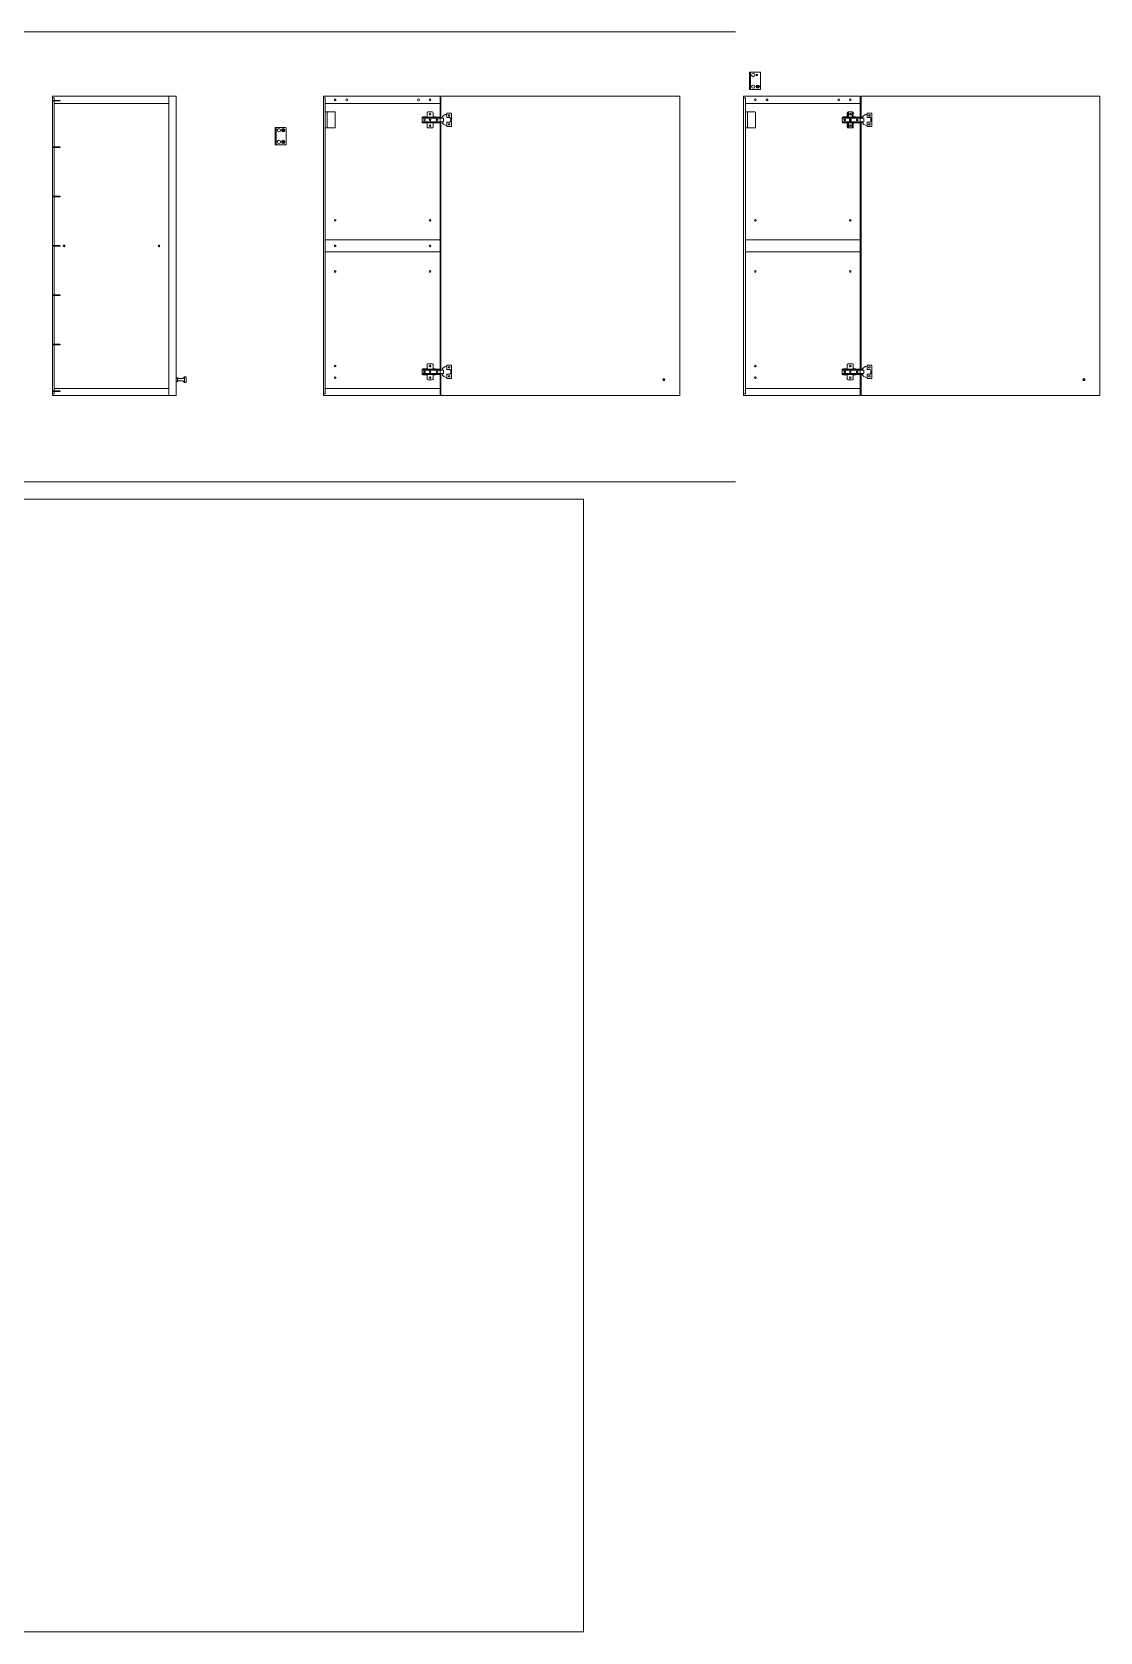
# Model space of a CAD drawing. Header units: centimetres. Extents: x -2268 to 3476, y -1681 to 1470.
# Drawn here: x 3209 to 3476.3, y -738.1 to -337.3 of the extents above; entities that cross this region are included whole.
import ezdxf

# ---------------------------------------------------------------- set-up
doc = ezdxf.new("R2010")
doc.units = ezdxf.units.CM
for name, color, linetype, lineweight in [('A-FURN_Num_Penna__252_Num_Penna__252_Num_Penna__3_Num_Penna__252_Num_Penna__252_Num_Penna__252_Num_Penna__252_Num_Penna__252_Num_Penna__252_Num_Penna__252_Num_Penna__252_Num_Penna__252_Num_Penna__252_Num_Penna__252_Num_Penna__240', 240, 'Continuous', 18), ('A-FURN_Num_Penna__252_Num_Penna__252_Num_Penna__3_Num_Penna__252_Num_Penna__252_Num_Penna__252_Num_Penna__252_Num_Penna__252_Num_Penna__252_Num_Penna__252_Num_Penna__252_Num_Penna__252_Num_Penna__252_Num_Penna__252_Num_Penna__5', 5, 'Continuous', 18), ('A-FURN_Num_Penna__252_Num_Penna__252_Num_Penna__3_Num_Penna__252_Num_Penna__252_Num_Penna__252_Num_Penna__252_Num_Penna__252_Num_Penna__252_Num_Penna__252_Num_Penna__252_Num_Penna__252_Num_Penna__252_Num_Penna__252_Num_Penna__6', 6, 'Continuous', 18), ('A-SECT-PATT_Num_Penna__6_Num_Penna__6_Num_Penna__6_Num_Penna__6_Num_Penna__6_Num_Penna__6_Num_Penna__6_Num_Penna__6_Num_Penna__6_Num_Penna__6_Num_Penna__6_Num_Penna__6_Num_Penna__6_Num_Penna__6', 6, 'Continuous', 18), ('INFO_Num_Penna__2_Num_Penna__2_Num_Penna__2_Num_Penna__2_Num_Penna__5', 5, 'Continuous', 18), ('PDF _Geometria_Num_Penna__5', 5, 'Continuous', 18), ('PDF10_Geometry_Num_Penna__7_Num_Penna__7_Num_Penna__7_Num_Penna__7_Num_Penna__7_Num_Penna__7_Num_Penna__7_Num_Penna__6', 6, 'Continuous', 18), ('PDF16_Geometry_Num_Penna__5_Num_Penna__5_Num_Penna__5_Num_Penna__5_Num_Penna__5_Num_Penna__5_Num_Penna__5_Num_Penna__5_Num_Penna__5_Num_Penna__5_Num_Penna__5_Num_Penna__5_Num_Penna__5_Num_Penna__5', 5, 'Continuous', 18), ('PDF16_Geometry_Num_Penna__6_Num_Penna__6_Num_Penna__6_Num_Penna__6_Num_Penna__6_Num_Penna__6_Num_Penna__6_Num_Penna__6_Num_Penna__6_Num_Penna__6_Num_Penna__6_Num_Penna__6_Num_Penna__6_Num_Penna__6', 6, 'Continuous', 18), ('PDF22_Geometry_Num_Penna__1_Num_Penna__255_Num_Penna__255_Num_Penna__255_Num_Penna__50', 2, 'Continuous', 18), ('PDF22_Geometry_Num_Penna__1_Num_Penna__255_Num_Penna__3_Num_Penna__3_Num_Penna__6', 6, 'Continuous', 18), ('PDF22_Geometry_Num_Penna__1_Num_Penna__255_Num_Penna__5_Num_Penna__5_Num_Penna__5', 5, 'Continuous', 18), ('PDF22_Geometry_Num_Penna__1_Num_Penna__255_Num_Penna__5_Num_Penna__5_Num_Penna__6', 6, 'Continuous', 18), ('VITE_Num_Penna__5', 5, 'Continuous', 18)]:
    doc.layers.add(name, color=color, linetype=linetype, lineweight=lineweight)

msp = doc.modelspace()

# ---------------------------------------------------------------- linework, layer by layer
at = {"layer": 'A-FURN_Num_Penna__252_Num_Penna__252_Num_Penna__3_Num_Penna__252_Num_Penna__252_Num_Penna__252_Num_Penna__252_Num_Penna__252_Num_Penna__252_Num_Penna__252_Num_Penna__252_Num_Penna__252_Num_Penna__252_Num_Penna__252_Num_Penna__240', "color": 240, "linetype": 'Continuous', "lineweight": 18}
for p, q in [((3187.0961, -337.2949), (3385.0971, -337.2949)), ((3187.0961, -449.9463), (3385.0971, -449.9463))]:
    msp.add_line(p, q, dxfattribs=at)
at = {"layer": 'A-FURN_Num_Penna__252_Num_Penna__252_Num_Penna__3_Num_Penna__252_Num_Penna__252_Num_Penna__252_Num_Penna__252_Num_Penna__252_Num_Penna__252_Num_Penna__252_Num_Penna__252_Num_Penna__252_Num_Penna__252_Num_Penna__252_Num_Penna__5', "color": 5, "linetype": 'Continuous', "lineweight": 18}
for p, q in [((3214.0711, -354.3442), (3214.0711, -354.6442)), ((3214.1311, -354.4004), (3214.1311, -354.5665)), ((3311.1115, -358.8694), (3311.1115, -359.769)), ((3413.6125, -359.1192), (3414.0125, -359.1192)), ((3413.6125, -359.1192), (3413.6125, -359.5192)), ((3413.6125, -359.5192), (3414.0125, -359.5192)), ((3414.0125, -359.1192), (3414.0125, -359.5192)), ((3416.3125, -358.8694), (3416.3125, -359.769)), ((3214.0711, -366.0192), (3214.0711, -366.3192)), ((3214.1311, -366.0968), (3214.1311, -366.2415)), ((3214.0711, -378.3692), (3214.0711, -378.6692)), ((3214.1311, -378.4468), (3214.1311, -378.5915)), ((3214.0711, -390.7192), (3214.0711, -391.0192)), ((3214.1311, -390.7968), (3214.1311, -390.9415)), ((3214.0711, -403.0692), (3214.0711, -403.3692)), ((3214.1311, -403.1468), (3214.1311, -403.2915)), ((3214.0711, -415.4192), (3214.0711, -415.7192)), ((3214.1311, -415.4968), (3214.1311, -415.6415)), ((3311.1115, -422.869), (3311.1115, -421.9693)), ((3416.3125, -422.869), (3416.3125, -421.9693)), ((3214.0711, -427.3942), (3214.0711, -427.0942)), ((3214.1311, -427.1718), (3214.1311, -427.3165))]:
    msp.add_line(p, q, dxfattribs=at)
for centre, radius in [((3287.7615, -354.2692), 0.25), ((3305.7115, -354.2692), 0.25), ((3392.9625, -354.2692), 0.25), ((3410.9125, -354.2692), 0.25), ((3217.0211, -390.8692), 0.15), ((3240.7711, -390.8692), 0.15)]:
    msp.add_circle(centre, radius, dxfattribs=at)
at = {"layer": 'A-FURN_Num_Penna__252_Num_Penna__252_Num_Penna__3_Num_Penna__252_Num_Penna__252_Num_Penna__252_Num_Penna__252_Num_Penna__252_Num_Penna__252_Num_Penna__252_Num_Penna__252_Num_Penna__252_Num_Penna__252_Num_Penna__252_Num_Penna__6', "color": 6, "linetype": 'Continuous', "lineweight": 18}
for p, q in [((3214.0711, -354.3442), (3214.1311, -354.3442)), ((3214.0711, -354.6442), (3214.1311, -354.6442)), ((3214.1311, -354.3442), (3214.1311, -354.4218)), ((3214.1311, -354.4218), (3215.9648, -354.4218)), ((3214.1311, -354.5665), (3215.9648, -354.5665)), ((3214.1311, -354.5665), (3214.1311, -354.6442)), ((3214.0711, -366.0192), (3214.1311, -366.0192)), ((3214.0711, -366.3192), (3214.1311, -366.3192)), ((3214.1311, -366.0192), (3214.1311, -366.0968)), ((3214.1311, -366.0968), (3215.9648, -366.0968)), ((3214.1311, -366.2415), (3215.9648, -366.2415)), ((3214.1311, -366.2415), (3214.1311, -366.3192)), ((3214.0711, -378.3692), (3214.1311, -378.3692)), ((3214.0711, -378.6692), (3214.1311, -378.6692)), ((3214.1311, -378.3692), (3214.1311, -378.4468)), ((3214.1311, -378.4468), (3215.9648, -378.4468)), ((3214.1311, -378.5915), (3215.9648, -378.5915)), ((3214.1311, -378.5915), (3214.1311, -378.6692)), ((3214.0711, -390.7192), (3214.1311, -390.7192)), ((3214.0711, -391.0192), (3214.1311, -391.0192)), ((3214.1311, -390.7192), (3214.1311, -390.7968)), ((3214.1311, -390.7968), (3215.9648, -390.7968)), ((3214.1311, -390.9415), (3215.9648, -390.9415)), ((3214.1311, -390.9415), (3214.1311, -391.0192)), ((3214.0711, -403.0692), (3214.1311, -403.0692)), ((3214.0711, -403.3692), (3214.1311, -403.3692)), ((3214.1311, -403.0692), (3214.1311, -403.1468)), ((3214.1311, -403.1468), (3215.9648, -403.1468)), ((3214.1311, -403.2915), (3215.9648, -403.2915)), ((3214.1311, -403.2915), (3214.1311, -403.3692)), ((3214.0711, -415.4192), (3214.1311, -415.4192)), ((3214.0711, -415.7192), (3214.1311, -415.7192)), ((3214.1311, -415.4192), (3214.1311, -415.4968)), ((3214.1311, -415.4968), (3215.9648, -415.4968)), ((3214.1311, -415.6415), (3215.9648, -415.6415)), ((3214.1311, -415.6415), (3214.1311, -415.7192)), ((3214.0711, -427.0942), (3214.1311, -427.0942)), ((3214.0711, -427.3942), (3214.1311, -427.3942)), ((3214.1311, -427.0942), (3214.1311, -427.1718)), ((3214.1311, -427.1718), (3215.9648, -427.1718)), ((3214.1311, -427.3165), (3215.9648, -427.3165)), ((3214.1311, -427.3165), (3214.1311, -427.3942))]:
    msp.add_line(p, q, dxfattribs=at)
at = {"layer": 'A-SECT-PATT_Num_Penna__6_Num_Penna__6_Num_Penna__6_Num_Penna__6_Num_Penna__6_Num_Penna__6_Num_Penna__6_Num_Penna__6_Num_Penna__6_Num_Penna__6_Num_Penna__6_Num_Penna__6_Num_Penna__6_Num_Penna__6', "color": 6, "linetype": 'Continuous', "lineweight": 18}
for p, q in [((3214.0711, -353.8192), (3214.0711, -354.3442)), ((3214.5211, -353.8192), (3214.5211, -354.4218)), ((3214.5211, -354.5665), (3214.5211, -366.0968)), ((3282.3615, -353.8192), (3282.3615, -427.9192)), ((3387.5625, -353.8192), (3387.5625, -427.9192)), ((3214.5211, -366.2415), (3214.5211, -378.4468)), ((3214.5211, -378.5915), (3214.5211, -390.7968)), ((3214.5211, -390.9415), (3214.5211, -403.1468)), ((3214.5211, -403.2915), (3214.5211, -415.4968)), ((3214.5211, -415.6415), (3214.5211, -427.1718)), ((3214.5211, -427.3165), (3214.5211, -427.9192))]:
    msp.add_line(p, q, dxfattribs=at)
at = {"layer": 'INFO_Num_Penna__2_Num_Penna__2_Num_Penna__2_Num_Penna__2_Num_Penna__5', "color": 5, "linetype": 'Continuous', "lineweight": 18}
for p, q in [((3388.6184, -351.7004), (3388.6184, -347.3673)), ((3388.6184, -347.3673), (3388.6686, -347.3673)), ((3388.9576, -347.3673), (3388.6686, -347.3673)), ((3388.6686, -347.3673), (3388.6686, -351.7004)), ((3388.8172, -347.5193), (3388.8172, -351.5484)), ((3388.9576, -347.3673), (3391.2108, -347.3673)), ((3390.3995, -348.0709), (3390.3019, -348.0709)), ((3390.3019, -348.0709), (3390.3019, -348.1009)), ((3390.3995, -348.1009), (3390.3019, -348.1009)), ((3390.3995, -348.0709), (3390.3995, -347.9733)), ((3390.3995, -347.9733), (3390.4296, -347.9733)), ((3390.3995, -348.1009), (3390.3995, -348.1985)), ((3390.4296, -348.1985), (3390.3995, -348.1985)), ((3390.4296, -348.0709), (3390.4296, -347.9733)), ((3390.4296, -348.0709), (3390.5271, -348.0709)), ((3390.4296, -348.1009), (3390.5271, -348.1009)), ((3390.4296, -348.1009), (3390.4296, -348.1985)), ((3390.5271, -348.1009), (3390.5271, -348.0709)), ((3391.3512, -351.5484), (3391.3512, -347.5193)), ((3388.6686, -351.7004), (3388.6184, -351.7004)), ((3388.6686, -351.7004), (3388.9576, -351.7004)), ((3388.9576, -351.7004), (3391.2108, -351.7004)), ((3390.599, -350.9546), (3390.3962, -350.9546)), ((3390.3962, -350.9546), (3390.3962, -351.0171)), ((3390.599, -351.0171), (3390.3962, -351.0171)), ((3390.599, -350.9546), (3390.599, -350.7519)), ((3390.599, -350.7519), (3390.6615, -350.7519)), ((3390.599, -351.0171), (3390.599, -351.2199)), ((3390.6615, -351.2199), (3390.599, -351.2199)), ((3390.6615, -350.9546), (3390.6615, -350.7519)), ((3390.6615, -350.9546), (3390.8643, -350.9546)), ((3390.6615, -351.0171), (3390.8643, -351.0171)), ((3390.6615, -351.0171), (3390.6615, -351.2199)), ((3390.8643, -351.0171), (3390.8643, -350.9546)), ((3282.3615, -357.3188), (3284.7546, -357.3188)), ((3282.8411, -357.4591), (3282.8411, -361.1785)), ((3284.8842, -361.1785), (3284.8842, -357.4591)), ((3387.5625, -357.3188), (3389.9556, -357.3188)), ((3388.0421, -357.4591), (3388.0421, -361.1785)), ((3390.0852, -361.1785), (3390.0852, -357.4591)), ((3412.4215, -359.3042), (3412.324, -359.3042)), ((3412.324, -359.3042), (3412.324, -359.3342)), ((3412.4215, -359.3342), (3412.324, -359.3342)), ((3412.4215, -359.3042), (3412.4215, -359.2066)), ((3412.4215, -359.2066), (3412.4516, -359.2066)), ((3412.4215, -359.3342), (3412.4215, -359.4318)), ((3412.4516, -359.4318), (3412.4215, -359.4318)), ((3412.4516, -359.3042), (3412.4516, -359.2066)), ((3412.4516, -359.3042), (3412.5491, -359.3042)), ((3412.4516, -359.3342), (3412.5491, -359.3342)), ((3412.4516, -359.3342), (3412.4516, -359.4318)), ((3412.5491, -359.3342), (3412.5491, -359.3042)), ((3413.7974, -357.8541), (3413.6999, -357.8541)), ((3413.6999, -357.8541), (3413.6999, -357.8842)), ((3413.7974, -357.8842), (3413.6999, -357.8842)), ((3413.7974, -359.3042), (3413.6999, -359.3042)), ((3413.6999, -359.3042), (3413.6999, -359.3342)), ((3413.7974, -359.3342), (3413.6999, -359.3342)), ((3413.7974, -357.8541), (3413.7974, -357.7566)), ((3413.7974, -357.7566), (3413.8275, -357.7566)), ((3413.7974, -357.8842), (3413.7974, -357.9818)), ((3413.8275, -357.9818), (3413.7974, -357.9818)), ((3413.7974, -359.3042), (3413.7974, -359.2066)), ((3413.7974, -359.2066), (3413.8275, -359.2066)), ((3413.7974, -359.3342), (3413.7974, -359.4318)), ((3413.8275, -359.4318), (3413.7974, -359.4318)), ((3413.7974, -360.7541), (3413.7974, -360.6566)), ((3413.7974, -360.6566), (3413.8275, -360.6566)), ((3413.8275, -357.8541), (3413.8275, -357.7566)), ((3413.8275, -357.8541), (3413.925, -357.8541)), ((3413.8275, -357.8842), (3413.925, -357.8842)), ((3413.8275, -357.8842), (3413.8275, -357.9818)), ((3413.8275, -359.3042), (3413.8275, -359.2066)), ((3413.8275, -359.3042), (3413.925, -359.3042)), ((3413.8275, -359.3342), (3413.925, -359.3342)), ((3413.8275, -359.3342), (3413.8275, -359.4318)), ((3413.8275, -360.7541), (3413.8275, -360.6566)), ((3413.925, -357.8842), (3413.925, -357.8541)), ((3413.925, -359.3342), (3413.925, -359.3042)), ((3415.5226, -359.3042), (3415.425, -359.3042)), ((3415.425, -359.3042), (3415.425, -359.3342)), ((3415.5226, -359.3342), (3415.425, -359.3342)), ((3415.5226, -359.3042), (3415.5226, -359.2066)), ((3415.5226, -359.2066), (3415.5527, -359.2066)), ((3415.5226, -359.3342), (3415.5226, -359.4318)), ((3415.5527, -359.4318), (3415.5226, -359.4318)), ((3415.5527, -359.3042), (3415.5527, -359.2066)), ((3415.5527, -359.3042), (3415.6502, -359.3042)), ((3415.5527, -359.3342), (3415.6502, -359.3342)), ((3415.5527, -359.3342), (3415.5527, -359.4318)), ((3415.6502, -359.3342), (3415.6502, -359.3042)), ((3418.5959, -358.1862), (3418.4983, -358.1862)), ((3418.4983, -358.1862), (3418.4983, -358.2163)), ((3418.5959, -358.2163), (3418.4983, -358.2163)), ((3418.5959, -360.4221), (3418.4983, -360.4221)), ((3418.4983, -360.4221), (3418.4983, -360.4521)), ((3418.5959, -360.4521), (3418.4983, -360.4521)), ((3418.5959, -358.1862), (3418.5959, -358.0887)), ((3418.5959, -358.0887), (3418.6259, -358.0887)), ((3418.5959, -358.2163), (3418.5959, -358.3139)), ((3418.6259, -358.3139), (3418.5959, -358.3139)), ((3418.5959, -360.4221), (3418.5959, -360.3245)), ((3418.5959, -360.3245), (3418.6259, -360.3245)), ((3418.5959, -360.4521), (3418.5959, -360.5497)), ((3418.6259, -360.5497), (3418.5959, -360.5497)), ((3418.6259, -358.1862), (3418.6259, -358.0887)), ((3418.6259, -358.1862), (3418.7235, -358.1862)), ((3418.6259, -358.2163), (3418.7235, -358.2163)), ((3418.6259, -358.2163), (3418.6259, -358.3139)), ((3418.6259, -360.4221), (3418.6259, -360.3245)), ((3418.6259, -360.4221), (3418.7235, -360.4221)), ((3418.6259, -360.4521), (3418.7235, -360.4521)), ((3418.6259, -360.4521), (3418.6259, -360.5497)), ((3418.7235, -358.2163), (3418.7235, -358.1862)), ((3418.7235, -360.4521), (3418.7235, -360.4221)), ((3269.867, -365.522), (3269.867, -361.1889)), ((3269.867, -361.1889), (3269.9172, -361.1889)), ((3270.2062, -361.1889), (3269.9172, -361.1889)), ((3269.9172, -361.1889), (3269.9172, -365.522)), ((3270.0658, -361.3409), (3270.0658, -365.37)), ((3270.2062, -361.1889), (3272.4594, -361.1889)), ((3271.8476, -361.8762), (3271.6448, -361.8762)), ((3271.6448, -361.8762), (3271.6448, -361.9387)), ((3271.8476, -361.9387), (3271.6448, -361.9387)), ((3271.8476, -361.8762), (3271.8476, -361.6734)), ((3271.8476, -361.6734), (3271.9101, -361.6734)), ((3271.8476, -361.9387), (3271.8476, -362.1415)), ((3271.9101, -362.1415), (3271.8476, -362.1415)), ((3271.8476, -364.7762), (3271.8476, -364.5734)), ((3271.8476, -364.5734), (3271.9101, -364.5734)), ((3271.9101, -361.8762), (3271.9101, -361.6734)), ((3271.9101, -361.8762), (3272.1129, -361.8762)), ((3271.9101, -361.9387), (3272.1129, -361.9387)), ((3271.9101, -361.9387), (3271.9101, -362.1415)), ((3271.9101, -364.7762), (3271.9101, -364.5734)), ((3272.1129, -361.9387), (3272.1129, -361.8762)), ((3272.5998, -365.37), (3272.5998, -361.3409)), ((3282.3615, -361.3188), (3284.7546, -361.3188)), ((3387.5625, -361.3188), (3389.9556, -361.3188)), ((3413.7974, -360.7541), (3413.6999, -360.7541)), ((3413.6999, -360.7541), (3413.6999, -360.7842)), ((3413.7974, -360.7842), (3413.6999, -360.7842)), ((3413.7974, -360.7842), (3413.7974, -360.8818)), ((3413.8275, -360.8818), (3413.7974, -360.8818)), ((3413.8275, -360.7541), (3413.925, -360.7541)), ((3413.8275, -360.7842), (3413.925, -360.7842)), ((3413.8275, -360.7842), (3413.8275, -360.8818)), ((3413.925, -360.7842), (3413.925, -360.7541)), ((3269.9172, -365.522), (3269.867, -365.522)), ((3269.9172, -365.522), (3270.2062, -365.522)), ((3270.2062, -365.522), (3272.4594, -365.522)), ((3271.8476, -364.7762), (3271.6448, -364.7762)), ((3271.6448, -364.7762), (3271.6448, -364.8387)), ((3271.8476, -364.8387), (3271.6448, -364.8387)), ((3271.8476, -364.8387), (3271.8476, -365.0415)), ((3271.9101, -365.0415), (3271.8476, -365.0415)), ((3271.9101, -364.7762), (3272.1129, -364.7762)), ((3271.9101, -364.8387), (3272.1129, -364.8387)), ((3271.9101, -364.8387), (3271.9101, -365.0415)), ((3272.1129, -364.8387), (3272.1129, -364.7762))]:
    msp.add_line(p, q, dxfattribs=at)
for centre, radius in [((3389.5345, -348.0859), 0.4158), ((3390.4145, -348.0859), 0.2), ((3390.4145, -348.0859), 0.1816), ((3389.5345, -350.9859), 0.4158), ((3390.6303, -350.9859), 0.4158), ((3390.6303, -350.9859), 0.3815), ((3390.6303, -350.9859), 0.3776), ((3412.4366, -359.3192), 0.1816), ((3413.8125, -357.8692), 0.1816), ((3413.8125, -359.3192), 0.1816), ((3413.8125, -360.7692), 0.1816), ((3415.5376, -359.3192), 0.1816), ((3418.6109, -358.2013), 0.1816), ((3418.6109, -360.4371), 0.1816), ((3270.7831, -361.9075), 0.4158), ((3270.7831, -364.8075), 0.4158), ((3271.8789, -361.9075), 0.4158), ((3271.8789, -364.8075), 0.4158), ((3271.8789, -361.9075), 0.3815), ((3271.8789, -364.8075), 0.3815), ((3271.8789, -361.9075), 0.3776), ((3271.8789, -364.8075), 0.3776)]:
    msp.add_circle(centre, radius, dxfattribs=at)
for centre, radius, start, end in [((3388.9709, -347.5205), 0.1537, 94.974101, 179.561687), ((3391.1975, -347.5205), 0.1537, 0.438313, 85.025899), ((3388.9709, -351.5472), 0.1537, 180.438313, 265.025899), ((3391.1975, -351.5472), 0.1537, 274.974101, 359.561687), ((3282.6992, -357.4602), 0.1419, 0.438313, 85.025899), ((3284.7423, -357.4602), 0.1419, 0.438313, 85.025899), ((3387.9002, -357.4602), 0.1419, 0.438313, 85.025899), ((3389.9433, -357.4602), 0.1419, 0.438313, 85.025899), ((3270.2195, -361.3421), 0.1537, 94.974101, 179.561687), ((3272.4461, -361.3421), 0.1537, 0.438313, 85.025899), ((3282.6992, -361.1775), 0.1419, 274.974101, 359.561687), ((3284.7423, -361.1775), 0.1419, 274.974101, 359.561687), ((3387.9002, -361.1775), 0.1419, 274.974101, 359.561687), ((3389.9433, -361.1775), 0.1419, 274.974101, 359.561687), ((3270.2195, -365.3688), 0.1537, 180.438313, 265.025899), ((3272.4461, -365.3688), 0.1537, 274.974101, 359.561687)]:
    msp.add_arc(centre, radius, start, end, dxfattribs=at)
at = {"layer": 'PDF _Geometria_Num_Penna__5', "color": 5, "linetype": 'Continuous', "lineweight": 18, "flags": 128}
for points in [[(3309.9609, -358.6207), (3309.9609, -358.5677), (3309.5629, -358.5677, -0.41421356), (3309.3629, -358.3677), (3309.3629, -357.5188, 0.41421356), (3309.1629, -357.3188), (3308.06, -357.3188, 0.41421356), (3307.86, -357.5188), (3307.86, -358.3677, -0.41421356), (3307.66, -358.5677), (3306.8111, -358.5677, 0.41421356), (3306.6111, -358.7677), (3306.6111, -359.8706, 0.41421356), (3306.8111, -360.0706), (3307.66, -360.0706, -0.41421356), (3307.86, -360.2706), (3307.86, -361.1195, 0.41421356), (3308.06, -361.3195), (3309.1629, -361.3195, 0.41421356), (3309.3629, -361.1195), (3309.3629, -360.2706, -0.41421356), (3309.5629, -360.0706), (3309.9609, -360.0706), (3309.9609, -360.0177)], [(3415.1619, -358.6207), (3415.1619, -358.5677), (3414.7639, -358.5677, -0.41421356), (3414.5639, -358.3677), (3414.5639, -357.5188, 0.41421356), (3414.3639, -357.3188), (3413.261, -357.3188, 0.41421356), (3413.061, -357.5188), (3413.061, -358.3677, -0.41421356), (3412.861, -358.5677), (3412.0121, -358.5677, 0.41421356), (3411.8121, -358.7677), (3411.8121, -359.8706, 0.41421356), (3412.0121, -360.0706), (3412.861, -360.0706, -0.41421356), (3413.061, -360.2706), (3413.061, -361.1195, 0.41421356), (3413.261, -361.3195), (3414.3639, -361.3195, 0.41421356), (3414.5639, -361.1195), (3414.5639, -360.2706, -0.41421356), (3414.7639, -360.0706), (3415.1619, -360.0706), (3415.1619, -360.0177)], [(3419.1732, -357.6469), (3419.1732, -360.9914), (3418.0566, -360.9914), (3418.0566, -359.896), (3418.8027, -359.896, 0.19715392), (3418.9933, -359.6155)], [(3418.9933, -359.0228, 0.19487427), (3418.8027, -358.7423), (3418.0566, -358.7423), (3418.0566, -357.6469), (3419.1732, -357.6469)], [(3309.9609, -423.1177), (3309.9609, -423.1706), (3309.5629, -423.1706, 0.41421356), (3309.3629, -423.3706), (3309.3629, -424.2195, -0.41421356), (3309.1629, -424.4195), (3308.06, -424.4195, -0.41421356), (3307.86, -424.2195), (3307.86, -423.3706, 0.41421356), (3307.66, -423.1706), (3306.8111, -423.1706, -0.41421356), (3306.6111, -422.9706), (3306.6111, -421.8677, -0.41421356), (3306.8111, -421.6677), (3307.66, -421.6677, 0.41421356), (3307.86, -421.4677), (3307.86, -420.6188, -0.41421356), (3308.06, -420.4188), (3309.1629, -420.4188, -0.41421356), (3309.3629, -420.6188), (3309.3629, -421.4677, 0.41421356), (3309.5629, -421.6677), (3309.9609, -421.6677), (3309.9609, -421.7206)], [(3415.1619, -423.1177), (3415.1619, -423.1706), (3414.7639, -423.1706, 0.41421356), (3414.5639, -423.3706), (3414.5639, -424.2195, -0.41421356), (3414.3639, -424.4195), (3413.261, -424.4195, -0.41421356), (3413.061, -424.2195), (3413.061, -423.3706, 0.41421356), (3412.861, -423.1706), (3412.0121, -423.1706, -0.41421356), (3411.8121, -422.9706), (3411.8121, -421.8677, -0.41421356), (3412.0121, -421.6677), (3412.861, -421.6677, 0.41421356), (3413.061, -421.4677), (3413.061, -420.6188, -0.41421356), (3413.261, -420.4188), (3414.3639, -420.4188, -0.41421356), (3414.5639, -420.6188), (3414.5639, -421.4677, 0.41421356), (3414.7639, -421.6677), (3415.1619, -421.6677), (3415.1619, -421.7206)]]:
    msp.add_lwpolyline(points, format="xyb", dxfattribs=at)
for points in [[(3306.6111, -359.769), (3310.9611, -359.769), (3311.9613, -359.769), (3311.9613, -358.8694), (3310.9611, -358.8694), (3306.6111, -358.8694)], [(3310.9611, -358.6207), (3306.6756, -358.6207)], [(3306.6756, -360.0177), (3310.9611, -360.0177), (3310.9611, -359.769)], [(3310.9611, -358.8694), (3310.9611, -358.6206)], [(3313.9722, -357.6469), (3313.9722, -360.9914), (3312.8556, -360.9914), (3312.8556, -359.896), (3313.6017, -359.896), (3313.7923, -359.6155), (3313.7923, -359.3192), (3313.7923, -359.0228)], [(3313.7923, -359.0228), (3313.6017, -358.7423), (3312.8556, -358.7423), (3312.8556, -357.6469), (3313.9722, -357.6469)], [(3416.1621, -358.8194), (3411.8121, -358.8194)], [(3411.8121, -359.769), (3416.1621, -359.769), (3417.1622, -359.769), (3417.1622, -358.8694), (3416.1621, -358.8694), (3411.8121, -358.8694)], [(3411.8121, -359.819), (3416.1621, -359.819)], [(3416.1621, -358.6207), (3411.8766, -358.6207)], [(3411.8766, -360.0177), (3413.114, -360.0177)], [(3413.114, -357.3833), (3413.114, -358.6207)], [(3413.114, -360.0177), (3416.1621, -360.0177), (3416.1621, -359.769)], [(3413.114, -360.0177), (3413.114, -361.2551)], [(3413.3627, -357.3188), (3413.3627, -358.6207)], [(3413.3627, -360.0177), (3413.3627, -361.3195)], [(3414.2623, -358.6207), (3414.2623, -357.3188)], [(3414.2623, -361.3195), (3414.2623, -360.0177)], [(3414.511, -358.6207), (3414.511, -357.3833)], [(3414.511, -361.255), (3414.511, -360.0177)], [(3416.1621, -358.8694), (3416.1621, -358.6206)], [(3418.9933, -359.6155), (3418.9933, -359.3192), (3418.9933, -359.0228)], [(3313.9722, -424.0914), (3313.9722, -420.7469), (3312.8556, -420.7469), (3312.8556, -421.8423), (3313.6017, -421.8423), (3313.7923, -422.1228), (3313.7923, -422.4191), (3313.7923, -422.7155)], [(3419.1732, -424.0914), (3419.1732, -420.7469), (3418.0566, -420.7469), (3418.0566, -421.8423), (3418.8027, -421.8423), (3418.9933, -422.1228), (3418.9933, -422.4191), (3418.9933, -422.7155)], [(3306.6111, -421.9693), (3310.9611, -421.9693), (3311.9613, -421.9693), (3311.9613, -422.869), (3310.9611, -422.869), (3306.6111, -422.869)], [(3306.6756, -421.7206), (3310.9611, -421.7206), (3310.9611, -421.9693)], [(3310.9611, -423.1177), (3306.6756, -423.1177)], [(3310.9611, -422.869), (3310.9611, -423.1177)], [(3313.7923, -422.7155), (3313.6017, -422.996), (3312.8556, -422.996), (3312.8556, -424.0914), (3313.9722, -424.0914)], [(3411.8121, -421.9693), (3416.1621, -421.9693), (3417.1622, -421.9693), (3417.1622, -422.869), (3416.1621, -422.869), (3411.8121, -422.869)], [(3411.8766, -421.7206), (3416.1621, -421.7206), (3416.1621, -421.9693)], [(3416.1621, -423.1177), (3411.8766, -423.1177)], [(3416.1621, -422.869), (3416.1621, -423.1177)], [(3418.9933, -422.7155), (3418.8027, -422.996), (3418.0566, -422.996), (3418.0566, -424.0914), (3419.1732, -424.0914)]]:
    msp.add_lwpolyline(points, dxfattribs=at)
at = {"layer": 'PDF _Geometria_Num_Penna__5', "color": 5, "linetype": 'Continuous', "lineweight": 18}
for centre, radius, start, end in [((3312.8529, -359.3165), 1.3944, 90.001281, 161.159518), ((3312.8529, -359.3168), 1.3942, 198.835553, 270.003648), ((3418.0539, -359.3165), 1.3944, 90.001281, 161.159518), ((3418.0538, -359.3168), 1.3942, 198.835553, 270.003648), ((3312.8529, -422.4218), 1.3944, 198.840482, 269.998719), ((3312.8529, -422.4216), 1.3942, 89.996352, 161.164447), ((3418.0539, -422.4218), 1.3944, 198.840482, 269.998719), ((3418.0538, -422.4216), 1.3942, 89.996352, 161.164447)]:
    msp.add_arc(centre, radius, start, end, dxfattribs=at)
at = {"layer": 'PDF10_Geometry_Num_Penna__7_Num_Penna__7_Num_Penna__7_Num_Penna__7_Num_Penna__7_Num_Penna__7_Num_Penna__7_Num_Penna__6', "color": 6, "linetype": 'Continuous', "lineweight": 18, "flags": 128}
for points in [[(3215.9648, -354.4218), (3216.1311, -354.4942)], [(3216.1311, -354.4942), (3215.9648, -354.5665)], [(3215.9648, -366.0968), (3216.1311, -366.1692)], [(3216.1311, -366.1692), (3215.9648, -366.2415)], [(3215.9648, -378.4468), (3216.1311, -378.5192)], [(3216.1311, -378.5192), (3215.9648, -378.5915)], [(3215.9648, -390.7968), (3216.1311, -390.8692)], [(3216.1311, -390.8692), (3215.9648, -390.9415)], [(3215.9648, -403.1468), (3216.1311, -403.2192)], [(3216.1311, -403.2192), (3215.9648, -403.2915)], [(3215.9648, -415.4968), (3216.1311, -415.5692)], [(3216.1311, -415.5692), (3215.9648, -415.6415)], [(3215.9648, -427.1718), (3216.1311, -427.2442)], [(3216.1311, -427.2442), (3215.9648, -427.3165)]]:
    msp.add_lwpolyline(points, dxfattribs=at)
at = {"layer": 'PDF16_Geometry_Num_Penna__5_Num_Penna__5_Num_Penna__5_Num_Penna__5_Num_Penna__5_Num_Penna__5_Num_Penna__5_Num_Penna__5_Num_Penna__5_Num_Penna__5_Num_Penna__5_Num_Penna__5_Num_Penna__5_Num_Penna__5', "color": 5, "linetype": 'Continuous', "lineweight": 18}
for p, q in [((3245.4366, -423.9214), (3245.0711, -423.9214)), ((3245.0711, -423.9214), (3245.0711, -424.817)), ((3245.4366, -423.9214), (3245.4366, -424.817)), ((3246.744, -424.0698), (3245.5851, -424.0698)), ((3246.744, -424.6685), (3245.5851, -424.6685)), ((3247.18, -423.6692), (3246.744, -424.0698)), ((3247.18, -425.0692), (3246.744, -424.6685)), ((3247.5711, -423.6692), (3247.18, -423.6692)), ((3247.18, -423.6692), (3247.18, -425.0692)), ((3247.5711, -423.6692), (3247.5711, -425.0692)), ((3245.4366, -424.817), (3245.0711, -424.817)), ((3247.5711, -425.0692), (3247.18, -425.0692))]:
    msp.add_line(p, q, dxfattribs=at)
for centre, start, end in [((3245.5851, -423.9214), 180, 270), ((3245.5851, -424.817), 90, 180)]:
    msp.add_arc(centre, 0.1485, start, end, dxfattribs=at)
at = {"layer": 'PDF16_Geometry_Num_Penna__6_Num_Penna__6_Num_Penna__6_Num_Penna__6_Num_Penna__6_Num_Penna__6_Num_Penna__6_Num_Penna__6_Num_Penna__6_Num_Penna__6_Num_Penna__6_Num_Penna__6_Num_Penna__6_Num_Penna__6', "color": 6, "linetype": 'Continuous', "lineweight": 18}
for p, q in [((3214.0711, -353.8192), (3214.0711, -353.3692)), ((3214.0711, -353.3692), (3245.0711, -353.3692)), ((3214.0711, -353.8192), (3214.5211, -353.8192)), ((3214.0711, -366.0192), (3214.0711, -354.6442)), ((3214.5211, -355.1692), (3243.2711, -355.1692)), ((3243.2711, -353.3692), (3243.2711, -428.3692)), ((3245.0711, -353.3692), (3245.0711, -428.3692)), ((3281.9115, -427.9192), (3281.9115, -353.3692)), ((3281.9115, -353.3692), (3311.1115, -353.3692)), ((3281.9115, -353.8192), (3281.9115, -353.3692)), ((3281.9115, -353.8192), (3282.3615, -353.8192)), ((3282.3615, -355.1692), (3311.1115, -355.1692)), ((3311.1115, -353.3692), (3311.1115, -358.8694)), ((3311.3115, -353.3692), (3371.1115, -353.3692)), ((3311.3115, -353.3692), (3311.3115, -358.8694)), ((3371.1115, -353.3692), (3371.1115, -428.3692)), ((3387.1125, -427.9192), (3387.1125, -353.3692)), ((3387.1125, -353.3692), (3416.3125, -353.3692)), ((3387.1125, -353.8192), (3387.1125, -353.3692)), ((3387.1125, -353.8192), (3387.5625, -353.8192)), ((3387.5625, -355.1692), (3416.3125, -355.1692)), ((3416.3125, -353.3692), (3416.3125, -358.8694)), ((3416.5125, -353.3692), (3476.3125, -353.3692)), ((3416.5125, -353.3692), (3416.5125, -358.8694)), ((3416.5125, -353.3692), (3418.1125, -353.3692)), ((3476.3125, -353.3692), (3476.3125, -428.3692)), ((3311.1115, -359.769), (3311.1115, -428.3692)), ((3311.3115, -359.769), (3311.3115, -421.9693)), ((3416.3125, -359.769), (3416.3125, -428.3692)), ((3416.5125, -359.769), (3416.5125, -421.9693)), ((3214.0711, -378.3692), (3214.0711, -366.3192)), ((3214.0711, -390.7192), (3214.0711, -378.6692)), ((3214.0711, -403.0692), (3214.0711, -391.0192)), ((3214.0711, -415.4192), (3214.0711, -403.3692)), ((3214.0711, -427.0942), (3214.0711, -415.7192)), ((3311.3115, -422.869), (3311.3115, -428.3692)), ((3416.5125, -422.869), (3416.5125, -428.3692)), ((3214.0711, -427.9192), (3214.0711, -427.3942)), ((3214.0711, -428.3692), (3214.0711, -427.9192)), ((3214.0711, -427.9192), (3214.5211, -427.9192)), ((3214.0711, -428.3692), (3245.0711, -428.3692)), ((3214.5211, -426.5692), (3243.2711, -426.5692)), ((3214.5211, -427.1718), (3214.5211, -426.5692)), ((3214.5211, -427.9192), (3214.5211, -427.3165)), ((3281.9115, -428.3692), (3281.9115, -427.9192)), ((3281.9115, -427.9192), (3282.3615, -427.9192)), ((3281.9115, -428.3692), (3311.1115, -428.3692)), ((3282.3615, -426.5692), (3311.1115, -426.5692)), ((3282.3615, -427.9192), (3282.3615, -426.5692)), ((3311.3115, -428.3692), (3371.1115, -428.3692)), ((3311.3115, -428.3692), (3312.9115, -428.3692)), ((3387.1125, -428.3692), (3387.1125, -427.9192)), ((3387.1125, -427.9192), (3387.5625, -427.9192)), ((3387.1125, -428.3692), (3416.3125, -428.3692)), ((3387.5625, -426.5692), (3416.3125, -426.5692)), ((3387.5625, -427.9192), (3387.5625, -426.5692)), ((3416.5125, -428.3692), (3476.3125, -428.3692)), ((3416.5125, -428.3692), (3418.1125, -428.3692))]:
    msp.add_line(p, q, dxfattribs=at)
at = {"layer": 'PDF22_Geometry_Num_Penna__1_Num_Penna__255_Num_Penna__255_Num_Penna__255_Num_Penna__50', "color": 2, "linetype": 'Continuous', "lineweight": 18}
for p, q in [((2985.316, -454.3234), (3347.0359, -454.3234)), ((3347.0359, -454.3234), (3347.0359, -738.0516)), ((3347.0359, -738.0516), (2985.316, -738.0516))]:
    msp.add_line(p, q, dxfattribs=at)
at = {"layer": 'PDF22_Geometry_Num_Penna__1_Num_Penna__255_Num_Penna__3_Num_Penna__3_Num_Penna__6', "color": 6, "linetype": 'Continuous', "lineweight": 18}
for p, q in [((3311.1115, -389.3692), (3282.3615, -389.3692)), ((3311.1115, -392.3692), (3282.3615, -392.3692)), ((3416.3125, -389.3692), (3387.5625, -389.3692)), ((3416.3125, -392.3692), (3387.5625, -392.3692))]:
    msp.add_line(p, q, dxfattribs=at)
at = {"layer": 'PDF22_Geometry_Num_Penna__1_Num_Penna__255_Num_Penna__5_Num_Penna__5_Num_Penna__5', "color": 5, "linetype": 'Continuous', "lineweight": 18}
for centre in [(3284.8615, -354.2692), (3308.6115, -354.2692), (3390.0625, -354.2692), (3413.8125, -354.2692), (3307.2356, -359.3192), (3308.6115, -357.8692), (3308.6115, -359.3192), (3308.6115, -360.7692), (3310.3366, -359.3192), (3313.4099, -358.2013), (3313.4099, -360.4371), (3412.4366, -359.3192), (3413.8125, -357.8692), (3413.8125, -360.7692), (3415.5376, -359.3192), (3418.6109, -358.2013), (3418.6109, -360.4371), (3284.8615, -384.4692), (3308.6115, -384.4692), (3390.0625, -384.4692), (3413.8125, -384.4692), (3284.8615, -390.8692), (3308.6115, -390.8692), (3284.8615, -397.2692), (3308.6115, -397.2692), (3390.0625, -397.2692), (3413.8125, -397.2692), (3284.8615, -420.9692), (3308.6115, -420.9692), (3390.0625, -420.9692), (3413.8125, -420.9692), (3284.8615, -423.8692), (3307.2356, -422.4191), (3308.6115, -422.4191), (3308.6115, -423.8692), (3310.3366, -422.4191), (3313.4099, -421.3012), (3313.4099, -423.5371), (3390.0625, -423.8692), (3412.4366, -422.4191), (3413.8125, -422.4191), (3413.8125, -423.8692), (3415.5376, -422.4191), (3418.6109, -421.3012), (3418.6109, -423.5371)]:
    msp.add_circle(centre, 0.2, dxfattribs=at)
at = {"layer": 'PDF22_Geometry_Num_Penna__1_Num_Penna__255_Num_Penna__5_Num_Penna__5_Num_Penna__6', "color": 6, "linetype": 'Continuous', "lineweight": 18}
for centre in [(3217.0211, -390.8692), (3240.7711, -390.8692)]:
    msp.add_circle(centre, 0.2, dxfattribs=at)
at = {"layer": 'VITE_Num_Penna__5', "color": 5, "linetype": 'Continuous', "lineweight": 18}
for p, q in [((3367.067, -424.3332), (3366.9662, -424.3332)), ((3366.9662, -424.3332), (3366.9662, -424.4052)), ((3366.9662, -424.4052), (3367.067, -424.4052)), ((3367.067, -424.3332), (3367.067, -424.2252)), ((3367.067, -424.2252), (3367.1102, -424.2252)), ((3367.067, -424.5132), (3367.067, -424.4052)), ((3367.1462, -424.5132), (3367.067, -424.5132)), ((3367.1102, -424.2252), (3367.1462, -424.2252)), ((3367.1462, -424.2252), (3367.1462, -424.3332)), ((3367.2542, -424.3332), (3367.1462, -424.3332)), ((3367.1462, -424.4052), (3367.1462, -424.5132)), ((3367.1462, -424.4052), (3367.2542, -424.4052)), ((3367.2542, -424.3692), (3367.2542, -424.3332)), ((3367.2542, -424.4052), (3367.2542, -424.3512)), ((3472.2679, -424.3332), (3472.1671, -424.3332)), ((3472.1671, -424.3332), (3472.1671, -424.4052)), ((3472.1671, -424.4052), (3472.2679, -424.4052)), ((3472.2679, -424.3332), (3472.2679, -424.2252)), ((3472.2679, -424.2252), (3472.3111, -424.2252)), ((3472.2679, -424.5132), (3472.2679, -424.4052)), ((3472.3471, -424.5132), (3472.2679, -424.5132)), ((3472.3111, -424.2252), (3472.3471, -424.2252)), ((3472.3471, -424.2252), (3472.3471, -424.3332)), ((3472.4551, -424.3332), (3472.3471, -424.3332)), ((3472.3471, -424.4052), (3472.3471, -424.5132)), ((3472.3471, -424.4052), (3472.4551, -424.4052)), ((3472.4551, -424.3692), (3472.4551, -424.3332)), ((3472.4551, -424.4052), (3472.4551, -424.3512))]:
    msp.add_line(p, q, dxfattribs=at)
for centre in [(3367.1102, -424.3692), (3472.3111, -424.3692)]:
    msp.add_circle(centre, 0.25, dxfattribs=at)

doc.saveas('drawing.dxf')
